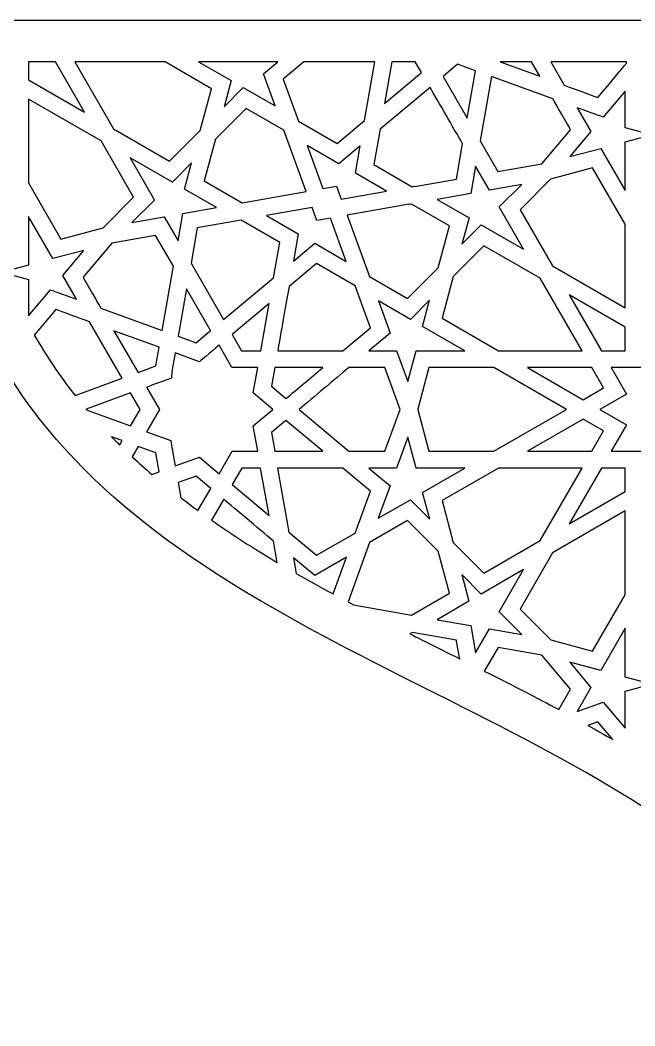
# Model space of a CAD drawing. Header units: millimetres. Extents: x -140 to 140, y -100 to 100.
# Drawn here: x 5.1 to 66.9, y -1 to 100.2 of the extents above; entities that cross this region are included whole.
import ezdxf

# ---------------------------------------------------------------- set-up
doc = ezdxf.new("R2010")
doc.units = ezdxf.units.MM
doc.header["$MEASUREMENT"] = 0
doc.layers.add('layer 1', color=7, linetype='Continuous')

msp = doc.modelspace()

# ---------------------------------------------------------------- linework, layer by layer
at = {"layer": 'layer 1', "color": 250}
for points, knots in [([(139.9702, 100.1536), (139.9702, 100.1536), (-139.8764, 100.1536), (-139.8764, 100.1536), (-139.8764, 100.1536), (-139.8764, 100.1536), (-139.8764, -99.8361), (-139.8764, -99.8361), (-139.8764, -99.8361), (-139.8764, -99.8361), (-98.0959, -99.8361), (-98.0959, -99.8361), (-98.0959, -99.8361), (-98.0959, -74.8269), (-98.6187, -74.0488), (-96.1485, -69.5582), (-96.1485, -69.5582), (-93.4787, -64.7051), (-88.4806, -61.3664), (-81.7478, -61.3664), (-81.7478, -61.3664), (-106.4026, -42.1954), (-103.5897, -3.5754), (-69.9403, 19.4906), (-69.9403, 19.4906), (-46.2943, 35.7001), (-11.4759, 43.137), (0.0469, 72.2761), (0.0469, 72.2761), (11.5556, 43.1821), (46.4287, 35.6733), (70.0377, 19.4889), (70.0377, 19.4889), (103.8267, -3.6759), (106.4394, -42.2398), (81.842, -61.3664), (81.842, -61.3664), (91.8654, -61.3664), (98.1897, -69.0139), (98.1897, -77.1568), (98.1897, -77.1568), (98.1897, -77.1568), (98.1897, -99.8361), (98.1897, -99.8361), (98.1897, -99.8361), (98.1897, -99.8361), (139.9702, -99.8361), (139.9702, -99.8361), (139.9702, -99.8361), (139.9702, -99.8361), (139.9702, 100.1536), (139.9702, 100.1536)], [0, 0, 0, 0, 0.07142857, 0.07142857, 0.07142857, 0.07142857, 0.14285714, 0.14285714, 0.14285714, 0.14285714, 0.21428571, 0.21428571, 0.21428571, 0.21428571, 0.28571429, 0.28571429, 0.28571429, 0.28571429, 0.35714286, 0.35714286, 0.35714286, 0.35714286, 0.42857143, 0.42857143, 0.42857143, 0.42857143, 0.5, 0.5, 0.5, 0.5, 0.57142857, 0.57142857, 0.57142857, 0.57142857, 0.64285714, 0.64285714, 0.64285714, 0.64285714, 0.71428571, 0.71428571, 0.71428571, 0.71428571, 0.78571429, 0.78571429, 0.78571429, 0.78571429, 0.85714286, 0.85714286, 0.85714286, 0.85714286, 1, 1, 1, 1]), ([(5.9454, 94.1529), (5.9454, 94.1529), (5.9454, 95.9563), (5.9454, 95.9563), (5.9454, 95.9563), (5.9454, 95.9563), (8.6487, 95.9563), (8.6487, 95.9563), (8.6487, 95.9563), (8.6487, 95.9563), (11.5616, 90.9108), (11.5616, 90.9108), (11.5616, 90.9108), (11.5616, 90.9108), (5.9454, 94.1529), (5.9454, 94.1529)], [0, 0, 0, 0, 0.2, 0.2, 0.2, 0.2, 0.4, 0.4, 0.4, 0.4, 0.6, 0.6, 0.6, 0.6, 1, 1, 1, 1]), ([(23.2152, 89.0471), (23.2152, 89.0471), (20.1327, 85.9628), (20.1327, 85.9628), (20.1327, 85.9628), (20.1327, 85.9628), (14.4738, 89.2295), (14.4738, 89.2295), (14.4738, 89.2295), (14.4738, 89.2295), (10.5907, 95.9563), (10.5907, 95.9563), (10.5907, 95.9563), (10.5907, 95.9563), (19.6751, 95.9563), (19.6751, 95.9563), (19.6751, 95.9563), (19.6751, 95.9563), (24.3452, 93.26), (24.3452, 93.26), (24.3452, 93.26), (24.3452, 93.26), (23.2152, 89.0471), (23.2152, 89.0471)], [0, 0, 0, 0, 0.14285714, 0.14285714, 0.14285714, 0.14285714, 0.28571429, 0.28571429, 0.28571429, 0.28571429, 0.42857143, 0.42857143, 0.42857143, 0.42857143, 0.57142857, 0.57142857, 0.57142857, 0.57142857, 0.71428571, 0.71428571, 0.71428571, 0.71428571, 1, 1, 1, 1]), ([(29.5748, 94.7434), (29.5748, 94.7434), (30.7467, 91.5208), (30.7467, 91.5208), (30.7467, 91.5208), (30.7467, 91.5208), (27.5332, 93.3757), (27.5332, 93.3757), (27.5332, 93.3757), (27.5332, 93.3757), (25.5979, 91.4393), (25.5979, 91.4393), (25.5979, 91.4393), (25.5979, 91.4393), (26.3038, 94.0707), (26.3038, 94.0707), (26.3038, 94.0707), (26.3038, 94.0707), (23.0385, 95.9563), (23.0385, 95.9563), (23.0385, 95.9563), (23.0385, 95.9563), (31.0201, 95.9563), (31.0201, 95.9563), (31.0201, 95.9563), (31.0201, 95.9563), (29.5748, 94.7434), (29.5748, 94.7434)], [0, 0, 0, 0, 0.125, 0.125, 0.125, 0.125, 0.25, 0.25, 0.25, 0.25, 0.375, 0.375, 0.375, 0.375, 0.5, 0.5, 0.5, 0.5, 0.625, 0.625, 0.625, 0.625, 0.75, 0.75, 0.75, 0.75, 1, 1, 1, 1]), ([(39.7341, 90.073), (39.7341, 90.073), (36.9739, 87.7574), (36.9739, 87.7574), (36.9739, 87.7574), (36.9739, 87.7574), (33.0898, 89.9972), (33.0898, 89.9972), (33.0898, 89.9972), (33.0898, 89.9972), (31.5574, 94.2114), (31.5574, 94.2114), (31.5574, 94.2114), (31.5574, 94.2114), (33.6363, 95.9563), (33.6363, 95.9563), (33.6363, 95.9563), (33.6363, 95.9563), (40.7719, 95.9563), (40.7719, 95.9563), (40.7719, 95.9563), (40.7719, 95.9563), (39.7341, 90.073), (39.7341, 90.073)], [0, 0, 0, 0, 0.14285714, 0.14285714, 0.14285714, 0.14285714, 0.28571429, 0.28571429, 0.28571429, 0.28571429, 0.42857143, 0.42857143, 0.42857143, 0.42857143, 0.57142857, 0.57142857, 0.57142857, 0.57142857, 0.71428571, 0.71428571, 0.71428571, 0.71428571, 1, 1, 1, 1]), ([(41.7385, 91.7554), (41.7385, 91.7554), (42.4794, 95.9563), (42.4794, 95.9563), (42.4794, 95.9563), (42.4794, 95.9563), (44.8261, 95.9563), (44.8261, 95.9563), (44.8261, 95.9563), (44.8261, 95.9563), (45.4529, 94.8715), (45.4529, 94.8715), (45.4529, 94.8715), (45.4529, 94.8715), (41.7385, 91.7554), (41.7385, 91.7554)], [0, 0, 0, 0, 0.2, 0.2, 0.2, 0.2, 0.4, 0.4, 0.4, 0.4, 0.6, 0.6, 0.6, 0.6, 1, 1, 1, 1]), ([(47.6144, 94.4901), (47.6144, 94.4901), (49.0795, 95.7192), (49.0795, 95.7192), (49.0795, 95.7192), (49.0795, 95.7192), (50.879, 95.0634), (50.879, 95.0634), (50.879, 95.0634), (50.879, 95.0634), (50.0369, 90.2935), (50.0369, 90.2935), (50.0369, 90.2935), (50.0369, 90.2935), (47.6144, 94.4901), (47.6144, 94.4901)], [0, 0, 0, 0, 0.2, 0.2, 0.2, 0.2, 0.4, 0.4, 0.4, 0.4, 0.6, 0.6, 0.6, 0.6, 1, 1, 1, 1]), ([(53.3435, 95.9563), (53.3435, 95.9563), (56.4942, 95.9563), (56.4942, 95.9563), (56.4942, 95.9563), (56.4942, 95.9563), (57.332, 94.5049), (57.332, 94.5049), (57.332, 94.5049), (57.332, 94.5049), (53.3435, 95.9563), (53.3435, 95.9563)], [0, 0, 0, 0, 0.25, 0.25, 0.25, 0.25, 0.5, 0.5, 0.5, 0.5, 1, 1, 1, 1]), ([(66.0622, 95.8423), (66.0622, 95.8423), (66.1973, 95.9725), (63.1793, 92.3763), (63.1793, 92.3763), (62.4014, 92.6589), (61.1928, 93.0995), (59.7902, 93.611), (59.7902, 93.611), (59.7902, 93.611), (58.4362, 95.9563), (58.4362, 95.9563), (58.4362, 95.9563), (58.4362, 95.9563), (66.0622, 95.9563), (66.0622, 95.9563), (66.0622, 95.9563), (66.0622, 95.9563), (66.0622, 95.8423), (66.0622, 95.8423)], [0, 0, 0, 0, 0.16666667, 0.16666667, 0.16666667, 0.16666667, 0.33333333, 0.33333333, 0.33333333, 0.33333333, 0.5, 0.5, 0.5, 0.5, 0.66666667, 0.66666667, 0.66666667, 0.66666667, 1, 1, 1, 1]), ([(57.5529, 85.7), (57.5529, 85.7), (53.1378, 84.9221), (53.1378, 84.9221), (53.1378, 84.9221), (53.1378, 84.9221), (51.3447, 88.029), (51.3447, 88.029), (51.3447, 88.029), (51.3447, 88.029), (52.4838, 94.4795), (52.4838, 94.4795), (52.4838, 94.4795), (52.4838, 94.4795), (58.6415, 92.2387), (58.6415, 92.2387), (58.6415, 92.2387), (58.88, 91.8274), (60.1204, 89.6779), (60.4336, 89.1346), (60.4336, 89.1346), (60.4336, 89.1346), (57.5529, 85.7), (57.5529, 85.7)], [0, 0, 0, 0, 0.14285714, 0.14285714, 0.14285714, 0.14285714, 0.28571429, 0.28571429, 0.28571429, 0.28571429, 0.42857143, 0.42857143, 0.42857143, 0.42857143, 0.57142857, 0.57142857, 0.57142857, 0.57142857, 0.71428571, 0.71428571, 0.71428571, 0.71428571, 1, 1, 1, 1]), ([(48.956, 84.1654), (48.956, 84.1654), (44.7675, 83.4256), (44.7675, 83.4256), (44.7675, 83.4256), (44.7675, 83.4256), (44.7403, 83.4415), (44.7403, 83.4415), (44.7403, 83.4415), (44.7403, 83.4415), (44.5138, 83.4016), (44.5138, 83.4016), (44.5138, 83.4016), (44.5138, 83.4016), (40.659, 85.6294), (40.659, 85.6294), (40.659, 85.6294), (40.659, 85.6294), (41.2835, 89.178), (41.2835, 89.178), (41.2835, 89.178), (41.2835, 89.178), (46.3067, 93.3926), (46.3067, 93.3926), (46.3067, 93.3926), (47.2041, 91.8376), (48.6018, 89.4147), (49.5822, 87.7182), (49.5822, 87.7182), (49.5822, 87.7182), (48.956, 84.1654), (48.956, 84.1654)], [0, 0, 0, 0, 0.11111111, 0.11111111, 0.11111111, 0.11111111, 0.22222222, 0.22222222, 0.22222222, 0.22222222, 0.33333333, 0.33333333, 0.33333333, 0.33333333, 0.44444444, 0.44444444, 0.44444444, 0.44444444, 0.55555556, 0.55555556, 0.55555556, 0.55555556, 0.66666667, 0.66666667, 0.66666667, 0.66666667, 0.77777778, 0.77777778, 0.77777778, 0.77777778, 1, 1, 1, 1]), ([(13.4398, 79.272), (13.4398, 79.272), (9.2124, 78.1272), (9.2124, 78.1272), (9.2124, 78.1272), (9.2124, 78.1272), (5.9454, 83.7861), (5.9454, 83.7861), (5.9454, 83.7861), (5.9454, 83.7861), (5.9454, 92.2112), (5.9454, 92.2112), (5.9454, 92.2112), (5.9454, 92.2112), (13.2429, 87.9987), (13.2429, 87.9987), (13.2429, 87.9987), (13.2429, 87.9987), (16.5096, 82.3398), (16.5096, 82.3398), (16.5096, 82.3398), (16.5096, 82.3398), (13.4398, 79.272), (13.4398, 79.272)], [0, 0, 0, 0, 0.14285714, 0.14285714, 0.14285714, 0.14285714, 0.28571429, 0.28571429, 0.28571429, 0.28571429, 0.42857143, 0.42857143, 0.42857143, 0.42857143, 0.57142857, 0.57142857, 0.57142857, 0.57142857, 0.71428571, 0.71428571, 0.71428571, 0.71428571, 1, 1, 1, 1]), ([(68.5592, 88.6252), (68.5592, 88.6252), (65.9151, 87.9172), (65.9151, 87.9172), (65.9151, 87.9172), (65.9151, 87.9172), (65.9151, 83.0054), (65.9151, 83.0054), (65.9151, 83.0054), (65.9151, 83.0054), (63.4594, 87.2596), (63.4594, 87.2596), (63.4594, 87.2596), (63.4594, 87.2596), (60.3582, 86.4277), (60.3582, 86.4277), (60.3582, 86.4277), (60.3582, 86.4277), (62.4783, 88.9561), (62.4783, 88.9561), (62.4783, 88.9561), (62.4783, 88.9561), (61.1004, 91.3434), (61.1004, 91.3434), (61.1004, 91.3434), (62.8417, 90.7087), (63.0438, 90.6367), (63.7124, 90.3954), (63.7124, 90.3954), (63.7124, 90.3954), (65.9151, 93.0208), (65.9151, 93.0208), (65.9151, 93.0208), (65.9151, 93.0208), (65.9151, 89.3332), (65.9151, 89.3332), (65.9151, 89.3332), (65.9151, 89.3332), (68.5592, 88.6252), (68.5592, 88.6252)], [0, 0, 0, 0, 0.09090909, 0.09090909, 0.09090909, 0.09090909, 0.18181818, 0.18181818, 0.18181818, 0.18181818, 0.27272727, 0.27272727, 0.27272727, 0.27272727, 0.36363636, 0.36363636, 0.36363636, 0.36363636, 0.45454545, 0.45454545, 0.45454545, 0.45454545, 0.54545455, 0.54545455, 0.54545455, 0.54545455, 0.63636364, 0.63636364, 0.63636364, 0.63636364, 0.72727273, 0.72727273, 0.72727273, 0.72727273, 0.81818182, 0.81818182, 0.81818182, 0.81818182, 1, 1, 1, 1]), ([(31.6237, 89.0725), (31.6237, 89.0725), (33.8642, 82.9148), (33.8642, 82.9148), (33.8642, 82.9148), (33.8642, 82.9148), (27.4112, 81.7764), (27.4112, 81.7764), (27.4112, 81.7764), (27.4112, 81.7764), (23.5976, 83.9777), (23.5976, 83.9777), (23.5976, 83.9777), (23.5976, 83.9777), (24.7269, 88.1902), (24.7269, 88.1902), (24.7269, 88.1902), (24.7269, 88.1902), (27.8105, 91.2742), (27.8105, 91.2742), (27.8105, 91.2742), (27.8105, 91.2742), (31.6237, 89.0725), (31.6237, 89.0725)], [0, 0, 0, 0, 0.14285714, 0.14285714, 0.14285714, 0.14285714, 0.28571429, 0.28571429, 0.28571429, 0.28571429, 0.42857143, 0.42857143, 0.42857143, 0.42857143, 0.57142857, 0.57142857, 0.57142857, 0.57142857, 0.71428571, 0.71428571, 0.71428571, 0.71428571, 1, 1, 1, 1]), ([(37.1535, 85.7127), (37.1535, 85.7127), (39.2804, 87.4974), (39.2804, 87.4974), (39.2804, 87.4974), (39.2804, 87.4974), (38.7992, 84.7619), (38.7992, 84.7619), (38.7992, 84.7619), (38.7992, 84.7619), (41.9386, 82.9476), (41.9386, 82.9476), (41.9386, 82.9476), (41.9386, 82.9476), (37.3909, 82.1461), (37.3909, 82.1461), (37.3909, 82.1461), (37.3909, 82.1461), (36.9157, 83.4535), (36.9157, 83.4535), (36.9157, 83.4535), (36.9157, 83.4535), (35.5455, 83.2115), (35.5455, 83.2115), (35.5455, 83.2115), (35.5455, 83.2115), (33.9668, 87.5503), (33.9668, 87.5503), (33.9668, 87.5503), (33.9668, 87.5503), (37.1535, 85.7127), (37.1535, 85.7127)], [0, 0, 0, 0, 0.11111111, 0.11111111, 0.11111111, 0.11111111, 0.22222222, 0.22222222, 0.22222222, 0.22222222, 0.33333333, 0.33333333, 0.33333333, 0.33333333, 0.44444444, 0.44444444, 0.44444444, 0.44444444, 0.55555556, 0.55555556, 0.55555556, 0.55555556, 0.66666667, 0.66666667, 0.66666667, 0.66666667, 0.77777778, 0.77777778, 0.77777778, 0.77777778, 1, 1, 1, 1]), ([(20.4096, 83.8609), (20.4096, 83.8609), (22.3446, 85.797), (22.3446, 85.797), (22.3446, 85.797), (22.3446, 85.797), (21.639, 83.1667), (21.639, 83.1667), (21.639, 83.1667), (21.639, 83.1667), (24.8497, 81.3135), (24.8497, 81.3135), (24.8497, 81.3135), (24.8497, 81.3135), (21.457, 80.7142), (21.457, 80.7142), (21.457, 80.7142), (21.457, 80.7142), (20.9744, 77.9762), (20.9744, 77.9762), (20.9744, 77.9762), (20.9744, 77.9762), (19.5936, 80.3667), (19.5936, 80.3667), (19.5936, 80.3667), (19.5936, 80.3667), (16.3403, 79.7934), (16.3403, 79.7934), (16.3403, 79.7934), (16.3403, 79.7934), (18.6111, 82.0625), (18.6111, 82.0625), (18.6111, 82.0625), (18.6111, 82.0625), (16.1547, 86.3173), (16.1547, 86.3173), (16.1547, 86.3173), (16.1547, 86.3173), (20.4096, 83.8609), (20.4096, 83.8609)], [0, 0, 0, 0, 0.09090909, 0.09090909, 0.09090909, 0.09090909, 0.18181818, 0.18181818, 0.18181818, 0.18181818, 0.27272727, 0.27272727, 0.27272727, 0.27272727, 0.36363636, 0.36363636, 0.36363636, 0.36363636, 0.45454545, 0.45454545, 0.45454545, 0.45454545, 0.54545455, 0.54545455, 0.54545455, 0.54545455, 0.63636364, 0.63636364, 0.63636364, 0.63636364, 0.72727273, 0.72727273, 0.72727273, 0.72727273, 0.81818182, 0.81818182, 0.81818182, 0.81818182, 1, 1, 1, 1]), ([(53.2493, 81.3657), (53.2493, 81.3657), (55.7054, 77.1109), (55.7054, 77.1109), (55.7054, 77.1109), (55.7054, 77.1109), (51.4509, 79.5673), (51.4509, 79.5673), (51.4509, 79.5673), (51.4509, 79.5673), (49.5169, 77.6319), (49.5169, 77.6319), (49.5169, 77.6319), (49.5169, 77.6319), (50.2257, 80.2746), (50.2257, 80.2746), (50.2257, 80.2746), (50.2257, 80.2746), (47.0327, 82.1179), (47.0327, 82.1179), (47.0327, 82.1179), (47.0327, 82.1179), (50.4077, 82.7141), (50.4077, 82.7141), (50.4077, 82.7141), (50.4077, 82.7141), (50.8903, 85.4523), (50.8903, 85.4523), (50.8903, 85.4523), (50.8903, 85.4523), (52.2707, 83.0615), (52.2707, 83.0615), (52.2707, 83.0615), (52.2707, 83.0615), (55.5191, 83.6341), (55.5191, 83.6341), (55.5191, 83.6341), (55.5191, 83.6341), (53.2493, 81.3657), (53.2493, 81.3657)], [0, 0, 0, 0, 0.09090909, 0.09090909, 0.09090909, 0.09090909, 0.18181818, 0.18181818, 0.18181818, 0.18181818, 0.27272727, 0.27272727, 0.27272727, 0.27272727, 0.36363636, 0.36363636, 0.36363636, 0.36363636, 0.45454545, 0.45454545, 0.45454545, 0.45454545, 0.54545455, 0.54545455, 0.54545455, 0.54545455, 0.63636364, 0.63636364, 0.63636364, 0.63636364, 0.72727273, 0.72727273, 0.72727273, 0.72727273, 0.81818182, 0.81818182, 0.81818182, 0.81818182, 1, 1, 1, 1]), ([(55.3508, 81.0885), (55.3508, 81.0885), (58.4179, 84.1537), (58.4179, 84.1537), (58.4179, 84.1537), (58.4179, 84.1537), (62.648, 85.301), (62.648, 85.301), (62.648, 85.301), (62.648, 85.301), (65.9151, 79.6421), (65.9151, 79.6421), (65.9151, 79.6421), (65.9151, 79.6421), (65.9151, 71.2167), (65.9151, 71.2167), (65.9151, 71.2167), (65.9151, 71.2167), (58.6179, 75.4299), (58.6179, 75.4299), (58.6179, 75.4299), (58.6179, 75.4299), (55.3508, 81.0885), (55.3508, 81.0885)], [0, 0, 0, 0, 0.14285714, 0.14285714, 0.14285714, 0.14285714, 0.28571429, 0.28571429, 0.28571429, 0.28571429, 0.42857143, 0.42857143, 0.42857143, 0.42857143, 0.57142857, 0.57142857, 0.57142857, 0.57142857, 0.71428571, 0.71428571, 0.71428571, 0.71428571, 1, 1, 1, 1]), ([(37.8792, 75.8892), (37.8792, 75.8892), (34.7116, 77.7155), (34.7116, 77.7155), (34.7116, 77.7155), (34.7116, 77.7155), (32.5843, 75.9305), (32.5843, 75.9305), (32.5843, 75.9305), (32.5843, 75.9305), (33.0659, 78.6663), (33.0659, 78.6663), (33.0659, 78.6663), (33.0659, 78.6663), (29.8841, 80.505), (29.8841, 80.505), (29.8841, 80.505), (29.8841, 80.505), (34.448, 81.3104), (34.448, 81.3104), (34.448, 81.3104), (34.448, 81.3104), (34.9236, 80.003), (34.9236, 80.003), (34.9236, 80.003), (34.9236, 80.003), (36.2934, 80.245), (36.2934, 80.245), (36.2934, 80.245), (36.2934, 80.245), (37.8792, 75.8892), (37.8792, 75.8892)], [0, 0, 0, 0, 0.11111111, 0.11111111, 0.11111111, 0.11111111, 0.22222222, 0.22222222, 0.22222222, 0.22222222, 0.33333333, 0.33333333, 0.33333333, 0.33333333, 0.44444444, 0.44444444, 0.44444444, 0.44444444, 0.55555556, 0.55555556, 0.55555556, 0.55555556, 0.66666667, 0.66666667, 0.66666667, 0.66666667, 0.77777778, 0.77777778, 0.77777778, 0.77777778, 1, 1, 1, 1]), ([(47.1378, 75.2514), (47.1378, 75.2514), (44.0542, 72.1671), (44.0542, 72.1671), (44.0542, 72.1671), (44.0542, 72.1671), (40.2184, 74.3814), (40.2184, 74.3814), (40.2184, 74.3814), (40.2184, 74.3814), (37.9748, 80.5413), (37.9748, 80.5413), (37.9748, 80.5413), (37.9748, 80.5413), (44.2027, 81.6391), (44.2027, 81.6391), (44.2027, 81.6391), (44.2027, 81.6391), (44.2309, 81.6233), (44.2309, 81.6233), (44.2309, 81.6233), (44.2309, 81.6233), (44.457, 81.6631), (44.457, 81.6631), (44.457, 81.6631), (44.457, 81.6631), (48.267, 79.4636), (48.267, 79.4636), (48.267, 79.4636), (48.267, 79.4636), (47.1378, 75.2514), (47.1378, 75.2514)], [0, 0, 0, 0, 0.11111111, 0.11111111, 0.11111111, 0.11111111, 0.22222222, 0.22222222, 0.22222222, 0.22222222, 0.33333333, 0.33333333, 0.33333333, 0.33333333, 0.44444444, 0.44444444, 0.44444444, 0.44444444, 0.55555556, 0.55555556, 0.55555556, 0.55555556, 0.66666667, 0.66666667, 0.66666667, 0.66666667, 0.77777778, 0.77777778, 0.77777778, 0.77777778, 1, 1, 1, 1]), ([(3.6188, 74.7053), (3.6188, 74.7053), (3.5553, 74.8707), (3.5553, 74.8707), (3.5553, 74.8707), (3.5553, 74.8707), (5.9454, 75.5107), (5.9454, 75.5107), (5.9454, 75.5107), (5.9454, 75.5107), (5.9454, 80.4228), (5.9454, 80.4228), (5.9454, 80.4228), (5.9454, 80.4228), (8.401, 76.1686), (8.401, 76.1686), (8.401, 76.1686), (8.401, 76.1686), (11.508, 77.0019), (11.508, 77.0019), (11.508, 77.0019), (11.508, 77.0019), (9.3867, 74.4725), (9.3867, 74.4725), (9.3867, 74.4725), (9.3867, 74.4725), (10.7643, 72.0849), (10.7643, 72.0849), (10.7643, 72.0849), (9.0939, 72.6934), (8.7916, 72.8024), (8.153, 73.0331), (8.153, 73.0331), (8.153, 73.0331), (5.9454, 70.4025), (5.9454, 70.4025), (5.9454, 70.4025), (5.9454, 70.4025), (5.9454, 74.0823), (5.9454, 74.0823), (5.9454, 74.0823), (5.9454, 74.0823), (3.6188, 74.7053), (3.6188, 74.7053)], [0, 0, 0, 0, 0.08333333, 0.08333333, 0.08333333, 0.08333333, 0.16666667, 0.16666667, 0.16666667, 0.16666667, 0.25, 0.25, 0.25, 0.25, 0.33333333, 0.33333333, 0.33333333, 0.33333333, 0.41666667, 0.41666667, 0.41666667, 0.41666667, 0.5, 0.5, 0.5, 0.5, 0.58333333, 0.58333333, 0.58333333, 0.58333333, 0.66666667, 0.66666667, 0.66666667, 0.66666667, 0.75, 0.75, 0.75, 0.75, 0.83333333, 0.83333333, 0.83333333, 0.83333333, 1, 1, 1, 1]), ([(30.5812, 74.2502), (30.5812, 74.2502), (25.5584, 70.0356), (25.5584, 70.0356), (25.5584, 70.0356), (25.5584, 70.0356), (22.2825, 75.71), (22.2825, 75.71), (22.2825, 75.71), (22.2825, 75.71), (22.9087, 79.2628), (22.9087, 79.2628), (22.9087, 79.2628), (22.9087, 79.2628), (27.3233, 80.0428), (27.3233, 80.0428), (27.3233, 80.0428), (27.3233, 80.0428), (31.206, 77.7992), (31.206, 77.7992), (31.206, 77.7992), (31.206, 77.7992), (30.5812, 74.2502), (30.5812, 74.2502)], [0, 0, 0, 0, 0.14285714, 0.14285714, 0.14285714, 0.14285714, 0.28571429, 0.28571429, 0.28571429, 0.28571429, 0.42857143, 0.42857143, 0.42857143, 0.42857143, 0.57142857, 0.57142857, 0.57142857, 0.57142857, 0.71428571, 0.71428571, 0.71428571, 0.71428571, 1, 1, 1, 1]), ([(18.7268, 78.5065), (18.7268, 78.5065), (20.5204, 75.3992), (20.5204, 75.3992), (20.5204, 75.3992), (20.5204, 75.3992), (19.3809, 68.949), (19.3809, 68.949), (19.3809, 68.949), (19.3809, 68.949), (13.2232, 71.1892), (13.2232, 71.1892), (13.2232, 71.1892), (12.9864, 71.5984), (11.7433, 73.7524), (11.4314, 74.2936), (11.4314, 74.2936), (11.4314, 74.2936), (14.3122, 77.7282), (14.3122, 77.7282), (14.3122, 77.7282), (14.3122, 77.7282), (18.7268, 78.5065), (18.7268, 78.5065)], [0, 0, 0, 0, 0.14285714, 0.14285714, 0.14285714, 0.14285714, 0.28571429, 0.28571429, 0.28571429, 0.28571429, 0.42857143, 0.42857143, 0.42857143, 0.42857143, 0.57142857, 0.57142857, 0.57142857, 0.57142857, 0.71428571, 0.71428571, 0.71428571, 0.71428571, 1, 1, 1, 1]), ([(57.3864, 74.1987), (57.3864, 74.1987), (61.5996, 66.9011), (61.5996, 66.9011), (61.5996, 66.9011), (61.5996, 66.9011), (53.1745, 66.9011), (53.1745, 66.9011), (53.1745, 66.9011), (53.1745, 66.9011), (47.5153, 70.1682), (47.5153, 70.1682), (47.5153, 70.1682), (47.5153, 70.1682), (48.6452, 74.3811), (48.6452, 74.3811), (48.6452, 74.3811), (48.6452, 74.3811), (51.7281, 77.4658), (51.7281, 77.4658), (51.7281, 77.4658), (51.7281, 77.4658), (57.3864, 74.1987), (57.3864, 74.1987)], [0, 0, 0, 0, 0.14285714, 0.14285714, 0.14285714, 0.14285714, 0.28571429, 0.28571429, 0.28571429, 0.28571429, 0.42857143, 0.42857143, 0.42857143, 0.42857143, 0.57142857, 0.57142857, 0.57142857, 0.57142857, 0.71428571, 0.71428571, 0.71428571, 0.71428571, 1, 1, 1, 1]), ([(40.3073, 69.2164), (40.3073, 69.2164), (37.5479, 66.9011), (37.5479, 66.9011), (37.5479, 66.9011), (37.5479, 66.9011), (30.9922, 66.9011), (30.9922, 66.9011), (30.9922, 66.9011), (31.4551, 69.5255), (31.8135, 71.561), (32.1313, 73.3556), (32.1313, 73.3556), (32.1313, 73.3556), (34.8908, 75.6712), (34.8908, 75.6712), (34.8908, 75.6712), (34.8908, 75.6712), (38.7734, 73.4318), (38.7734, 73.4318), (38.7734, 73.4318), (38.7734, 73.4318), (40.3073, 69.2164), (40.3073, 69.2164)], [0, 0, 0, 0, 0.14285714, 0.14285714, 0.14285714, 0.14285714, 0.28571429, 0.28571429, 0.28571429, 0.28571429, 0.42857143, 0.42857143, 0.42857143, 0.42857143, 0.57142857, 0.57142857, 0.57142857, 0.57142857, 0.71428571, 0.71428571, 0.71428571, 0.71428571, 1, 1, 1, 1]), ([(24.2503, 68.9381), (24.2503, 68.9381), (22.7852, 67.7094), (22.7852, 67.7094), (22.7852, 67.7094), (22.7852, 67.7094), (20.9857, 68.3645), (20.9857, 68.3645), (20.9857, 68.3645), (20.9857, 68.3645), (21.8281, 73.1347), (21.8281, 73.1347), (21.8281, 73.1347), (21.8281, 73.1347), (24.2503, 68.9381), (24.2503, 68.9381)], [0, 0, 0, 0, 0.2, 0.2, 0.2, 0.2, 0.4, 0.4, 0.4, 0.4, 0.6, 0.6, 0.6, 0.6, 1, 1, 1, 1]), ([(44.3315, 70.0656), (44.3315, 70.0656), (46.2657, 72.0005), (46.2657, 72.0005), (46.2657, 72.0005), (46.2657, 72.0005), (45.5567, 69.3572), (45.5567, 69.3572), (45.5567, 69.3572), (45.5567, 69.3572), (49.8112, 66.9011), (49.8112, 66.9011), (49.8112, 66.9011), (49.8112, 66.9011), (44.8991, 66.9011), (44.8991, 66.9011), (44.8991, 66.9011), (44.8991, 66.9011), (44.069, 63.8002), (44.069, 63.8002), (44.069, 63.8002), (44.069, 63.8002), (42.9397, 66.9011), (42.9397, 66.9011), (42.9397, 66.9011), (42.9397, 66.9011), (40.1641, 66.9011), (40.1641, 66.9011), (40.1641, 66.9011), (40.1641, 66.9011), (42.2899, 68.6851), (42.2899, 68.6851), (42.2899, 68.6851), (42.2899, 68.6851), (41.112, 71.924), (41.112, 71.924), (41.112, 71.924), (41.112, 71.924), (44.3315, 70.0656), (44.3315, 70.0656)], [0, 0, 0, 0, 0.09090909, 0.09090909, 0.09090909, 0.09090909, 0.18181818, 0.18181818, 0.18181818, 0.18181818, 0.27272727, 0.27272727, 0.27272727, 0.27272727, 0.36363636, 0.36363636, 0.36363636, 0.36363636, 0.45454545, 0.45454545, 0.45454545, 0.45454545, 0.54545455, 0.54545455, 0.54545455, 0.54545455, 0.63636364, 0.63636364, 0.63636364, 0.63636364, 0.72727273, 0.72727273, 0.72727273, 0.72727273, 0.81818182, 0.81818182, 0.81818182, 0.81818182, 1, 1, 1, 1]), ([(65.9151, 69.2753), (65.9151, 69.2753), (65.9151, 66.9011), (65.9151, 66.9011), (65.9151, 66.9011), (65.9151, 66.9011), (63.5413, 66.9011), (63.5413, 66.9011), (63.5413, 66.9011), (63.5413, 66.9011), (60.2989, 72.5174), (60.2989, 72.5174), (60.2989, 72.5174), (60.2989, 72.5174), (65.9151, 69.2753), (65.9151, 69.2753)], [0, 0, 0, 0, 0.2, 0.2, 0.2, 0.2, 0.4, 0.4, 0.4, 0.4, 0.6, 0.6, 0.6, 0.6, 1, 1, 1, 1]), ([(8.6857, 71.0519), (9.4633, 70.7694), (10.6719, 70.3287), (12.0749, 69.8172), (12.0749, 69.8172), (12.0749, 69.8172), (15.3504, 64.1435), (15.3504, 64.1435), (15.3504, 64.1435), (15.3504, 64.1435), (10.626, 62.424), (10.626, 62.424), (10.626, 62.424), (9.0907, 64.3696), (7.7142, 66.408), (6.5327, 68.4869), (6.5327, 68.4869), (6.5327, 68.4869), (8.6857, 71.0519), (8.6857, 71.0519)], [0, 0, 0, 0, 0.16666667, 0.16666667, 0.16666667, 0.16666667, 0.33333333, 0.33333333, 0.33333333, 0.33333333, 0.5, 0.5, 0.5, 0.5, 0.66666667, 0.66666667, 0.66666667, 0.66666667, 1, 1, 1, 1]), ([(30.1262, 71.6732), (30.1262, 71.6732), (29.2848, 66.9011), (29.2848, 66.9011), (29.2848, 66.9011), (29.2848, 66.9011), (27.3685, 66.9011), (27.3685, 66.9011), (27.3685, 66.9011), (27.3685, 66.9011), (26.4121, 68.5567), (26.4121, 68.5567), (26.4121, 68.5567), (26.4121, 68.5567), (30.1262, 71.6732), (30.1262, 71.6732)], [0, 0, 0, 0, 0.2, 0.2, 0.2, 0.2, 0.4, 0.4, 0.4, 0.4, 0.6, 0.6, 0.6, 0.6, 1, 1, 1, 1]), ([(19.0846, 67.2673), (19.0846, 67.2673), (18.7519, 65.38), (18.7519, 65.38), (18.7519, 65.38), (18.7519, 65.38), (16.9552, 64.7273), (16.9552, 64.7273), (16.9552, 64.7273), (16.9552, 64.7273), (14.533, 68.9236), (14.533, 68.9236), (14.533, 68.9236), (14.533, 68.9236), (19.0846, 67.2673), (19.0846, 67.2673)], [0, 0, 0, 0, 0.2, 0.2, 0.2, 0.2, 0.4, 0.4, 0.4, 0.4, 0.6, 0.6, 0.6, 0.6, 1, 1, 1, 1]), ([(64.5118, 56.7944), (64.5118, 56.7944), (66.0534, 59.466), (66.0534, 59.466), (66.0534, 59.466), (66.0534, 59.466), (63.3839, 61.0073), (63.3839, 61.0073), (63.3839, 61.0073), (63.3839, 61.0073), (66.0534, 62.5482), (66.0534, 62.5482), (66.0534, 62.5482), (66.0534, 62.5482), (64.5118, 65.2198), (64.5118, 65.2198), (64.5118, 65.2198), (64.5118, 65.2198), (67.5968, 65.2198), (67.5968, 65.2198), (67.5968, 65.2198), (67.5968, 65.2198), (67.5968, 68.3048), (67.5968, 68.3048), (67.5968, 68.3048), (67.5968, 68.3048), (70.268, 66.7632), (70.268, 66.7632), (70.268, 66.7632), (70.268, 66.7632), (71.8093, 69.4323), (71.8093, 69.4323), (71.8093, 69.4323), (71.8093, 69.4323), (73.3506, 66.7632), (73.3506, 66.7632), (73.3506, 66.7632), (73.3506, 66.7632), (76.0218, 68.3048), (76.0218, 68.3048), (76.0218, 68.3048), (76.0218, 68.3048), (76.0218, 65.2198), (76.0218, 65.2198), (76.0218, 65.2198), (76.0218, 65.2198), (79.1069, 65.2198), (79.1069, 65.2198), (79.1069, 65.2198), (79.1069, 65.2198), (77.5652, 62.5482), (77.5652, 62.5482), (77.5652, 62.5482), (77.5652, 62.5482), (80.2347, 61.0073), (80.2347, 61.0073), (80.2347, 61.0073), (80.2347, 61.0073), (77.5652, 59.466), (77.5652, 59.466), (77.5652, 59.466), (77.5652, 59.466), (79.1069, 56.7944), (79.1069, 56.7944), (79.1069, 56.7944), (79.1069, 56.7944), (76.0218, 56.7944), (76.0218, 56.7944), (76.0218, 56.7944), (76.0218, 56.7944), (76.0218, 53.7094), (76.0218, 53.7094), (76.0218, 53.7094), (76.0218, 53.7094), (73.3506, 55.251), (73.3506, 55.251), (73.3506, 55.251), (73.3506, 55.251), (71.8093, 52.5819), (71.8093, 52.5819), (71.8093, 52.5819), (71.8093, 52.5819), (70.268, 55.251), (70.268, 55.251), (70.268, 55.251), (70.268, 55.251), (67.5968, 53.7094), (67.5968, 53.7094), (67.5968, 53.7094), (67.5968, 53.7094), (67.5968, 56.7944), (67.5968, 56.7944), (67.5968, 56.7944), (67.5968, 56.7944), (64.5118, 56.7944), (64.5118, 56.7944)], [0, 0, 0, 0, 0.04, 0.04, 0.04, 0.04, 0.08, 0.08, 0.08, 0.08, 0.12, 0.12, 0.12, 0.12, 0.16, 0.16, 0.16, 0.16, 0.2, 0.2, 0.2, 0.2, 0.24, 0.24, 0.24, 0.24, 0.28, 0.28, 0.28, 0.28, 0.32, 0.32, 0.32, 0.32, 0.36, 0.36, 0.36, 0.36, 0.4, 0.4, 0.4, 0.4, 0.44, 0.44, 0.44, 0.44, 0.48, 0.48, 0.48, 0.48, 0.52, 0.52, 0.52, 0.52, 0.56, 0.56, 0.56, 0.56, 0.6, 0.6, 0.6, 0.6, 0.64, 0.64, 0.64, 0.64, 0.68, 0.68, 0.68, 0.68, 0.72, 0.72, 0.72, 0.72, 0.76, 0.76, 0.76, 0.76, 0.8, 0.8, 0.8, 0.8, 0.84, 0.84, 0.84, 0.84, 0.88, 0.88, 0.88, 0.88, 0.92, 0.92, 0.92, 0.92, 1, 1, 1, 1]), ([(19.1089, 60.9942), (19.1089, 60.9942), (17.8086, 63.2481), (17.8086, 63.2481), (17.8086, 63.2481), (18.2344, 63.403), (19.994, 64.0415), (20.3366, 64.1671), (20.3366, 64.1671), (20.3334, 64.7855), (20.2801, 64.3784), (20.689, 66.6831), (20.689, 66.6831), (20.689, 66.6831), (23.1235, 65.7973), (23.1235, 65.7973), (23.1235, 65.7973), (23.259, 65.912), (24.9657, 67.3435), (25.104, 67.4596), (25.104, 67.4596), (25.104, 67.4596), (26.398, 65.2198), (26.398, 65.2198), (26.398, 65.2198), (26.398, 65.2198), (28.987, 65.2198), (28.987, 65.2198), (28.987, 65.2198), (28.987, 65.2198), (28.5365, 62.672), (28.5365, 62.672), (28.5365, 62.672), (28.5365, 62.672), (30.5199, 61.0059), (30.5199, 61.0059), (30.5199, 61.0059), (30.5199, 61.0059), (28.5369, 59.3432), (28.5369, 59.3432), (28.5369, 59.3432), (28.5369, 59.3432), (28.9863, 56.7944), (28.9863, 56.7944), (28.9863, 56.7944), (28.9863, 56.7944), (26.4132, 56.7944), (26.4132, 56.7944), (26.4132, 56.7944), (26.4132, 56.7944), (25.1142, 54.5451), (25.1142, 54.5451), (25.1142, 54.5451), (25.1142, 54.5451), (23.1221, 56.2144), (23.1221, 56.2144), (23.1221, 56.2144), (23.1221, 56.2144), (20.6897, 55.3304), (20.6897, 55.3304), (20.6897, 55.3304), (20.4156, 56.8883), (20.3613, 57.1941), (20.2392, 57.8817), (20.2392, 57.8817), (20.2392, 57.8817), (17.8202, 58.7611), (17.8202, 58.7611), (17.8202, 58.7611), (17.8202, 58.7611), (19.1089, 60.9942), (19.1089, 60.9942)], [0, 0, 0, 0, 0.05263158, 0.05263158, 0.05263158, 0.05263158, 0.10526316, 0.10526316, 0.10526316, 0.10526316, 0.15789474, 0.15789474, 0.15789474, 0.15789474, 0.21052632, 0.21052632, 0.21052632, 0.21052632, 0.26315789, 0.26315789, 0.26315789, 0.26315789, 0.31578947, 0.31578947, 0.31578947, 0.31578947, 0.36842105, 0.36842105, 0.36842105, 0.36842105, 0.42105263, 0.42105263, 0.42105263, 0.42105263, 0.47368421, 0.47368421, 0.47368421, 0.47368421, 0.52631579, 0.52631579, 0.52631579, 0.52631579, 0.57894737, 0.57894737, 0.57894737, 0.57894737, 0.63157895, 0.63157895, 0.63157895, 0.63157895, 0.68421053, 0.68421053, 0.68421053, 0.68421053, 0.73684211, 0.73684211, 0.73684211, 0.73684211, 0.78947368, 0.78947368, 0.78947368, 0.78947368, 0.84210526, 0.84210526, 0.84210526, 0.84210526, 0.89473684, 0.89473684, 0.89473684, 0.89473684, 1, 1, 1, 1]), ([(35.5424, 65.2198), (34.291, 64.1706), (32.9921, 63.0809), (31.8283, 62.103), (31.8283, 62.103), (31.8283, 62.103), (30.3615, 63.3349), (30.3615, 63.3349), (30.3615, 63.3349), (30.3615, 63.3349), (30.6952, 65.2198), (30.6952, 65.2198), (30.6952, 65.2198), (30.6952, 65.2198), (35.5424, 65.2198), (35.5424, 65.2198)], [0, 0, 0, 0, 0.2, 0.2, 0.2, 0.2, 0.4, 0.4, 0.4, 0.4, 0.6, 0.6, 0.6, 0.6, 1, 1, 1, 1]), ([(38.1596, 65.2198), (38.1596, 65.2198), (41.7622, 65.2198), (41.7622, 65.2198), (41.7622, 65.2198), (41.7622, 65.2198), (43.2964, 61.0073), (43.2964, 61.0073), (43.2964, 61.0073), (43.2964, 61.0073), (41.7622, 56.7944), (41.7622, 56.7944), (41.7622, 56.7944), (41.7622, 56.7944), (38.1578, 56.7944), (38.1578, 56.7944), (38.1578, 56.7944), (38.1578, 56.7944), (33.1364, 61.0059), (33.1364, 61.0059), (33.1364, 61.0059), (34.5704, 62.2103), (36.7277, 64.0193), (38.1596, 65.2198)], [0, 0, 0, 0, 0.14285714, 0.14285714, 0.14285714, 0.14285714, 0.28571429, 0.28571429, 0.28571429, 0.28571429, 0.42857143, 0.42857143, 0.42857143, 0.42857143, 0.57142857, 0.57142857, 0.57142857, 0.57142857, 0.71428571, 0.71428571, 0.71428571, 0.71428571, 1, 1, 1, 1]), ([(45.0719, 61.0457), (45.0719, 61.0457), (46.1899, 65.2198), (46.1899, 65.2198), (46.1899, 65.2198), (46.1899, 65.2198), (52.724, 65.2198), (52.724, 65.2198), (52.724, 65.2198), (52.724, 65.2198), (60.0209, 61.0073), (60.0209, 61.0073), (60.0209, 61.0073), (60.0209, 61.0073), (52.724, 56.7944), (52.724, 56.7944), (52.724, 56.7944), (52.724, 56.7944), (46.1899, 56.7944), (46.1899, 56.7944), (46.1899, 56.7944), (46.1899, 56.7944), (45.0681, 60.9836), (45.0681, 60.9836), (45.0681, 60.9836), (45.0681, 60.9836), (45.0751, 61.0369), (45.0751, 61.0369), (45.0751, 61.0369), (45.0751, 61.0369), (45.0719, 61.0457), (45.0719, 61.0457)], [0, 0, 0, 0, 0.11111111, 0.11111111, 0.11111111, 0.11111111, 0.22222222, 0.22222222, 0.22222222, 0.22222222, 0.33333333, 0.33333333, 0.33333333, 0.33333333, 0.44444444, 0.44444444, 0.44444444, 0.44444444, 0.55555556, 0.55555556, 0.55555556, 0.55555556, 0.66666667, 0.66666667, 0.66666667, 0.66666667, 0.77777778, 0.77777778, 0.77777778, 0.77777778, 1, 1, 1, 1]), ([(61.7026, 61.9778), (61.7026, 61.9778), (56.0874, 65.2198), (56.0874, 65.2198), (56.0874, 65.2198), (56.0874, 65.2198), (62.5704, 65.2198), (62.5704, 65.2198), (62.5704, 65.2198), (62.5704, 65.2198), (63.7565, 63.1638), (63.7565, 63.1638), (63.7565, 63.1638), (63.7565, 63.1638), (61.7026, 61.9778), (61.7026, 61.9778)], [0, 0, 0, 0, 0.2, 0.2, 0.2, 0.2, 0.4, 0.4, 0.4, 0.4, 0.6, 0.6, 0.6, 0.6, 1, 1, 1, 1]), ([(16.2038, 62.6646), (16.2038, 62.6646), (17.1679, 60.9942), (17.1679, 60.9942), (17.1679, 60.9942), (17.1679, 60.9942), (16.2154, 59.345), (16.2154, 59.345), (16.2154, 59.345), (16.2154, 59.345), (11.8537, 60.9321), (11.8537, 60.9321), (11.8537, 60.9321), (11.6942, 61.1188), (11.8463, 60.941), (11.7563, 61.0457), (11.7563, 61.0457), (11.7563, 61.0457), (16.2038, 62.6646), (16.2038, 62.6646)], [0, 0, 0, 0, 0.16666667, 0.16666667, 0.16666667, 0.16666667, 0.33333333, 0.33333333, 0.33333333, 0.33333333, 0.5, 0.5, 0.5, 0.5, 0.66666667, 0.66666667, 0.66666667, 0.66666667, 1, 1, 1, 1]), ([(31.828, 59.908), (31.828, 59.908), (35.5406, 56.7944), (35.5406, 56.7944), (35.5406, 56.7944), (35.5406, 56.7944), (30.6934, 56.7944), (30.6934, 56.7944), (30.6934, 56.7944), (30.6934, 56.7944), (30.3615, 58.6786), (30.3615, 58.6786), (30.3615, 58.6786), (30.3615, 58.6786), (31.828, 59.908), (31.828, 59.908)], [0, 0, 0, 0, 0.2, 0.2, 0.2, 0.2, 0.4, 0.4, 0.4, 0.4, 0.6, 0.6, 0.6, 0.6, 1, 1, 1, 1]), ([(56.0874, 56.7944), (56.0874, 56.7944), (61.7026, 60.0364), (61.7026, 60.0364), (61.7026, 60.0364), (61.7026, 60.0364), (63.7565, 58.8504), (63.7565, 58.8504), (63.7565, 58.8504), (63.7565, 58.8504), (62.5704, 56.7944), (62.5704, 56.7944), (62.5704, 56.7944), (62.5704, 56.7944), (56.0874, 56.7944), (56.0874, 56.7944)], [0, 0, 0, 0, 0.2, 0.2, 0.2, 0.2, 0.4, 0.4, 0.4, 0.4, 0.6, 0.6, 0.6, 0.6, 1, 1, 1, 1]), ([(15.3621, 57.8672), (15.3621, 57.8672), (15.1148, 57.4382), (15.1148, 57.4382), (15.1148, 57.4382), (14.896, 57.6492), (14.6801, 57.8587), (14.2963, 58.2546), (14.2963, 58.2546), (14.2963, 58.2546), (15.3621, 57.8672), (15.3621, 57.8672)], [0, 0, 0, 0, 0.25, 0.25, 0.25, 0.25, 0.5, 0.5, 0.5, 0.5, 1, 1, 1, 1]), ([(42.2899, 53.327), (42.2899, 53.327), (40.1616, 55.1131), (40.1616, 55.1131), (40.1616, 55.1131), (40.1616, 55.1131), (42.9397, 55.1131), (42.9397, 55.1131), (42.9397, 55.1131), (42.9397, 55.1131), (44.069, 58.214), (44.069, 58.214), (44.069, 58.214), (44.069, 58.214), (44.8991, 55.1131), (44.8991, 55.1131), (44.8991, 55.1131), (44.8991, 55.1131), (49.8112, 55.1131), (49.8112, 55.1131), (49.8112, 55.1131), (49.8112, 55.1131), (45.5567, 52.657), (45.5567, 52.657), (45.5567, 52.657), (45.5567, 52.657), (46.2753, 49.978), (46.2753, 49.978), (46.2753, 49.978), (46.2753, 49.978), (44.3293, 51.925), (44.3293, 51.925), (44.3293, 51.925), (44.3293, 51.925), (41.1032, 50.0627), (41.1032, 50.0627), (41.1032, 50.0627), (41.1032, 50.0627), (42.2899, 53.327), (42.2899, 53.327)], [0, 0, 0, 0, 0.09090909, 0.09090909, 0.09090909, 0.09090909, 0.18181818, 0.18181818, 0.18181818, 0.18181818, 0.27272727, 0.27272727, 0.27272727, 0.27272727, 0.36363636, 0.36363636, 0.36363636, 0.36363636, 0.45454545, 0.45454545, 0.45454545, 0.45454545, 0.54545455, 0.54545455, 0.54545455, 0.54545455, 0.63636364, 0.63636364, 0.63636364, 0.63636364, 0.72727273, 0.72727273, 0.72727273, 0.72727273, 0.81818182, 0.81818182, 0.81818182, 0.81818182, 1, 1, 1, 1]), ([(19.0849, 54.7465), (19.0849, 54.7465), (18.3494, 54.4788), (18.3494, 54.4788), (18.3494, 54.4788), (17.7327, 55.0065), (17.0829, 55.5876), (16.3696, 56.249), (16.3696, 56.249), (16.3696, 56.249), (16.9658, 57.2823), (16.9658, 57.2823), (16.9658, 57.2823), (16.9658, 57.2823), (18.7526, 56.6328), (18.7526, 56.6328), (18.7526, 56.6328), (18.7526, 56.6328), (19.0849, 54.7465), (19.0849, 54.7465)], [0, 0, 0, 0, 0.16666667, 0.16666667, 0.16666667, 0.16666667, 0.33333333, 0.33333333, 0.33333333, 0.33333333, 0.5, 0.5, 0.5, 0.5, 0.66666667, 0.66666667, 0.66666667, 0.66666667, 1, 1, 1, 1]), ([(26.4223, 53.4483), (26.4223, 53.4483), (27.3837, 55.1131), (27.3837, 55.1131), (27.3837, 55.1131), (27.3837, 55.1131), (29.2827, 55.1131), (29.2827, 55.1131), (29.2827, 55.1131), (29.2827, 55.1131), (30.1247, 50.3396), (30.1247, 50.3396), (30.1247, 50.3396), (30.1247, 50.3396), (26.4223, 53.4483), (26.4223, 53.4483)], [0, 0, 0, 0, 0.2, 0.2, 0.2, 0.2, 0.4, 0.4, 0.4, 0.4, 0.6, 0.6, 0.6, 0.6, 1, 1, 1, 1]), ([(37.5458, 55.1131), (37.5458, 55.1131), (40.3073, 52.7953), (40.3073, 52.7953), (40.3073, 52.7953), (40.3073, 52.7953), (38.7749, 48.581), (38.7749, 48.581), (38.7749, 48.581), (38.7749, 48.581), (34.8908, 46.3409), (34.8908, 46.3409), (34.8908, 46.3409), (34.8908, 46.3409), (32.1292, 48.6569), (32.1292, 48.6569), (32.1292, 48.6569), (32.1292, 48.6569), (30.9901, 55.1131), (30.9901, 55.1131), (30.9901, 55.1131), (30.9901, 55.1131), (37.5458, 55.1131), (37.5458, 55.1131)], [0, 0, 0, 0, 0.14285714, 0.14285714, 0.14285714, 0.14285714, 0.28571429, 0.28571429, 0.28571429, 0.28571429, 0.42857143, 0.42857143, 0.42857143, 0.42857143, 0.57142857, 0.57142857, 0.57142857, 0.57142857, 0.71428571, 0.71428571, 0.71428571, 0.71428571, 1, 1, 1, 1]), ([(53.1745, 55.1131), (53.1745, 55.1131), (61.5996, 55.1131), (61.5996, 55.1131), (61.5996, 55.1131), (61.5996, 55.1131), (57.3864, 47.8155), (57.3864, 47.8155), (57.3864, 47.8155), (57.3864, 47.8155), (51.7281, 44.5488), (51.7281, 44.5488), (51.7281, 44.5488), (51.7281, 44.5488), (48.6452, 47.6335), (48.6452, 47.6335), (48.6452, 47.6335), (48.6452, 47.6335), (47.5153, 51.846), (47.5153, 51.846), (47.5153, 51.846), (47.5153, 51.846), (53.1745, 55.1131), (53.1745, 55.1131)], [0, 0, 0, 0, 0.14285714, 0.14285714, 0.14285714, 0.14285714, 0.28571429, 0.28571429, 0.28571429, 0.28571429, 0.42857143, 0.42857143, 0.42857143, 0.42857143, 0.57142857, 0.57142857, 0.57142857, 0.57142857, 0.71428571, 0.71428571, 0.71428571, 0.71428571, 1, 1, 1, 1]), ([(65.9151, 55.1131), (65.9151, 55.1131), (65.9151, 52.7389), (65.9151, 52.7389), (65.9151, 52.7389), (65.9151, 52.7389), (60.2989, 49.4965), (60.2989, 49.4965), (60.2989, 49.4965), (60.2989, 49.4965), (63.5413, 55.1131), (63.5413, 55.1131), (63.5413, 55.1131), (63.5413, 55.1131), (65.9151, 55.1131), (65.9151, 55.1131)], [0, 0, 0, 0, 0.2, 0.2, 0.2, 0.2, 0.4, 0.4, 0.4, 0.4, 0.6, 0.6, 0.6, 0.6, 1, 1, 1, 1]), ([(22.7852, 54.3027), (22.7852, 54.3027), (24.2602, 53.0666), (24.2602, 53.0666), (24.2602, 53.0666), (24.2602, 53.0666), (22.9764, 50.8434), (22.9764, 50.8434), (22.9764, 50.8434), (22.4053, 51.2593), (21.8267, 51.6925), (21.2534, 52.1339), (21.2534, 52.1339), (21.2534, 52.1339), (20.986, 53.6487), (20.986, 53.6487), (20.986, 53.6487), (20.986, 53.6487), (22.7852, 54.3027), (22.7852, 54.3027)], [0, 0, 0, 0, 0.16666667, 0.16666667, 0.16666667, 0.16666667, 0.33333333, 0.33333333, 0.33333333, 0.33333333, 0.5, 0.5, 0.5, 0.5, 0.66666667, 0.66666667, 0.66666667, 0.66666667, 1, 1, 1, 1]), ([(30.9577, 45.6195), (28.563, 47.0419), (26.3969, 48.4329), (24.3512, 49.8616), (24.3512, 49.8616), (24.3512, 49.8616), (25.5686, 51.9698), (25.5686, 51.9698), (25.5686, 51.9698), (26.4583, 51.2223), (29.9039, 48.3288), (30.5795, 47.7619), (30.5795, 47.7619), (30.5795, 47.7619), (30.9577, 45.6195), (30.9577, 45.6195)], [0, 0, 0, 0, 0.2, 0.2, 0.2, 0.2, 0.4, 0.4, 0.4, 0.4, 0.6, 0.6, 0.6, 0.6, 1, 1, 1, 1]), ([(65.9151, 50.7972), (65.9151, 50.7972), (65.9151, 42.3722), (65.9151, 42.3722), (65.9151, 42.3722), (65.9151, 42.3722), (62.648, 36.7132), (62.648, 36.7132), (62.648, 36.7132), (62.648, 36.7132), (58.45, 37.839), (58.45, 37.839), (58.45, 37.839), (58.45, 37.839), (55.3508, 40.9258), (55.3508, 40.9258), (55.3508, 40.9258), (55.3508, 40.9258), (58.6179, 46.5843), (58.6179, 46.5843), (58.6179, 46.5843), (58.6179, 46.5843), (65.9151, 50.7972), (65.9151, 50.7972)], [0, 0, 0, 0, 0.14285714, 0.14285714, 0.14285714, 0.14285714, 0.28571429, 0.28571429, 0.28571429, 0.28571429, 0.42857143, 0.42857143, 0.42857143, 0.42857143, 0.57142857, 0.57142857, 0.57142857, 0.57142857, 0.71428571, 0.71428571, 0.71428571, 0.71428571, 1, 1, 1, 1]), ([(40.2392, 47.6218), (40.2392, 47.6218), (44.0521, 49.8235), (44.0521, 49.8235), (44.0521, 49.8235), (44.0521, 49.8235), (47.1353, 46.7395), (47.1353, 46.7395), (47.1353, 46.7395), (47.1353, 46.7395), (48.2646, 42.527), (48.2646, 42.527), (48.2646, 42.527), (48.2646, 42.527), (44.4518, 40.3257), (44.4518, 40.3257), (44.4518, 40.3257), (44.4518, 40.3257), (38.615, 41.3558), (38.615, 41.3558), (38.615, 41.3558), (38.615, 41.3558), (38.0644, 41.6451), (38.0644, 41.6451), (38.0644, 41.6451), (38.0644, 41.6451), (40.2392, 47.6218), (40.2392, 47.6218)], [0, 0, 0, 0, 0.125, 0.125, 0.125, 0.125, 0.25, 0.25, 0.25, 0.25, 0.375, 0.375, 0.375, 0.375, 0.5, 0.5, 0.5, 0.5, 0.625, 0.625, 0.625, 0.625, 0.75, 0.75, 0.75, 0.75, 1, 1, 1, 1]), ([(34.7116, 44.2966), (34.7116, 44.2966), (37.9113, 46.1416), (37.9113, 46.1416), (37.9113, 46.1416), (37.9113, 46.1416), (36.5679, 42.4498), (36.5679, 42.4498), (36.5679, 42.4498), (35.2855, 43.1437), (34.0395, 43.8369), (32.8605, 44.5125), (32.8605, 44.5125), (32.8605, 44.5125), (32.5833, 46.0816), (32.5833, 46.0816), (32.5833, 46.0816), (32.5833, 46.0816), (34.7116, 44.2966), (34.7116, 44.2966)], [0, 0, 0, 0, 0.16666667, 0.16666667, 0.16666667, 0.16666667, 0.33333333, 0.33333333, 0.33333333, 0.33333333, 0.5, 0.5, 0.5, 0.5, 0.66666667, 0.66666667, 0.66666667, 0.66666667, 1, 1, 1, 1]), ([(50.2232, 41.716), (50.2232, 41.716), (49.5053, 44.3939), (49.5053, 44.3939), (49.5053, 44.3939), (49.5053, 44.3939), (51.4509, 42.4469), (51.4509, 42.4469), (51.4509, 42.4469), (51.4509, 42.4469), (55.7054, 44.903), (55.7054, 44.903), (55.7054, 44.903), (55.7054, 44.903), (53.2493, 40.6485), (53.2493, 40.6485), (53.2493, 40.6485), (53.2493, 40.6485), (55.5329, 38.3664), (55.5329, 38.3664), (55.5329, 38.3664), (55.5329, 38.3664), (52.2711, 38.941), (52.2711, 38.941), (52.2711, 38.941), (52.2711, 38.941), (50.8885, 36.545), (50.8885, 36.545), (50.8885, 36.545), (50.8885, 36.545), (50.4091, 39.2649), (50.4091, 39.2649), (50.4091, 39.2649), (50.4091, 39.2649), (47.0154, 39.8639), (47.0154, 39.8639), (47.0154, 39.8639), (47.0154, 39.8639), (50.2232, 41.716), (50.2232, 41.716)], [0, 0, 0, 0, 0.09090909, 0.09090909, 0.09090909, 0.09090909, 0.18181818, 0.18181818, 0.18181818, 0.18181818, 0.27272727, 0.27272727, 0.27272727, 0.27272727, 0.36363636, 0.36363636, 0.36363636, 0.36363636, 0.45454545, 0.45454545, 0.45454545, 0.45454545, 0.54545455, 0.54545455, 0.54545455, 0.54545455, 0.63636364, 0.63636364, 0.63636364, 0.63636364, 0.72727273, 0.72727273, 0.72727273, 0.72727273, 0.81818182, 0.81818182, 0.81818182, 0.81818182, 1, 1, 1, 1]), ([(49.2887, 35.9343), (46.5056, 37.3225), (45.8858, 37.6298), (44.2782, 38.4404), (44.2782, 38.4404), (44.2782, 38.4404), (44.5421, 38.5932), (44.5421, 38.5932), (44.5421, 38.5932), (44.5421, 38.5932), (48.9567, 37.8136), (48.9567, 37.8136), (48.9567, 37.8136), (48.9945, 37.5998), (49.1409, 36.7711), (49.2887, 35.9343)], [0, 0, 0, 0, 0.2, 0.2, 0.2, 0.2, 0.4, 0.4, 0.4, 0.4, 0.6, 0.6, 0.6, 0.6, 1, 1, 1, 1]), ([(65.9162, 32.6697), (65.9162, 32.6697), (65.9162, 28.9581), (65.9162, 28.9581), (65.9162, 28.9581), (65.9162, 28.9581), (63.712, 31.5849), (63.712, 31.5849), (63.712, 31.5849), (63.712, 31.5849), (61.0824, 30.6275), (61.0824, 30.6275), (61.0824, 30.6275), (61.0824, 30.6275), (62.4794, 33.0468), (62.4794, 33.0468), (62.4794, 33.0468), (62.4794, 33.0468), (60.3465, 35.5896), (60.3465, 35.5896), (60.3465, 35.5896), (60.3465, 35.5896), (63.4594, 34.7546), (63.4594, 34.7546), (63.4594, 34.7546), (63.4594, 34.7546), (65.9151, 39.0084), (65.9151, 39.0084), (65.9151, 39.0084), (65.9151, 39.0084), (65.9151, 34.097), (65.9151, 34.097), (65.9151, 34.097), (65.9151, 34.097), (68.5803, 33.383), (68.5803, 33.383), (68.5803, 33.383), (68.5803, 33.383), (65.9162, 32.6697), (65.9162, 32.6697)], [0, 0, 0, 0, 0.09090909, 0.09090909, 0.09090909, 0.09090909, 0.18181818, 0.18181818, 0.18181818, 0.18181818, 0.27272727, 0.27272727, 0.27272727, 0.27272727, 0.36363636, 0.36363636, 0.36363636, 0.36363636, 0.45454545, 0.45454545, 0.45454545, 0.45454545, 0.54545455, 0.54545455, 0.54545455, 0.54545455, 0.63636364, 0.63636364, 0.63636364, 0.63636364, 0.72727273, 0.72727273, 0.72727273, 0.72727273, 0.81818182, 0.81818182, 0.81818182, 0.81818182, 1, 1, 1, 1]), ([(53.1393, 37.0808), (53.1393, 37.0808), (57.5536, 36.303), (57.5536, 36.303), (57.5536, 36.303), (57.5536, 36.303), (60.434, 32.8683), (60.434, 32.8683), (60.434, 32.8683), (60.434, 32.8683), (59.2575, 30.8293), (59.2575, 30.8293), (59.2575, 30.8293), (57.0748, 31.9955), (54.7476, 33.196), (51.7627, 34.6957), (51.7627, 34.6957), (51.7627, 34.6957), (53.1393, 37.0808), (53.1393, 37.0808)], [0, 0, 0, 0, 0.16666667, 0.16666667, 0.16666667, 0.16666667, 0.33333333, 0.33333333, 0.33333333, 0.33333333, 0.5, 0.5, 0.5, 0.5, 0.66666667, 0.66666667, 0.66666667, 0.66666667, 1, 1, 1, 1]), ([(63.1807, 29.6016), (63.1807, 29.6016), (64.6793, 27.8162), (64.6793, 27.8162), (64.6793, 27.8162), (63.8708, 28.285), (63.0333, 28.7602), (62.1774, 29.2365), (62.1774, 29.2365), (62.1774, 29.2365), (63.1807, 29.6016), (63.1807, 29.6016)], [0, 0, 0, 0, 0.25, 0.25, 0.25, 0.25, 0.5, 0.5, 0.5, 0.5, 1, 1, 1, 1])]:
    msp.add_open_spline(points, degree=3, knots=knots, dxfattribs=at)

doc.saveas('drawing.dxf')
